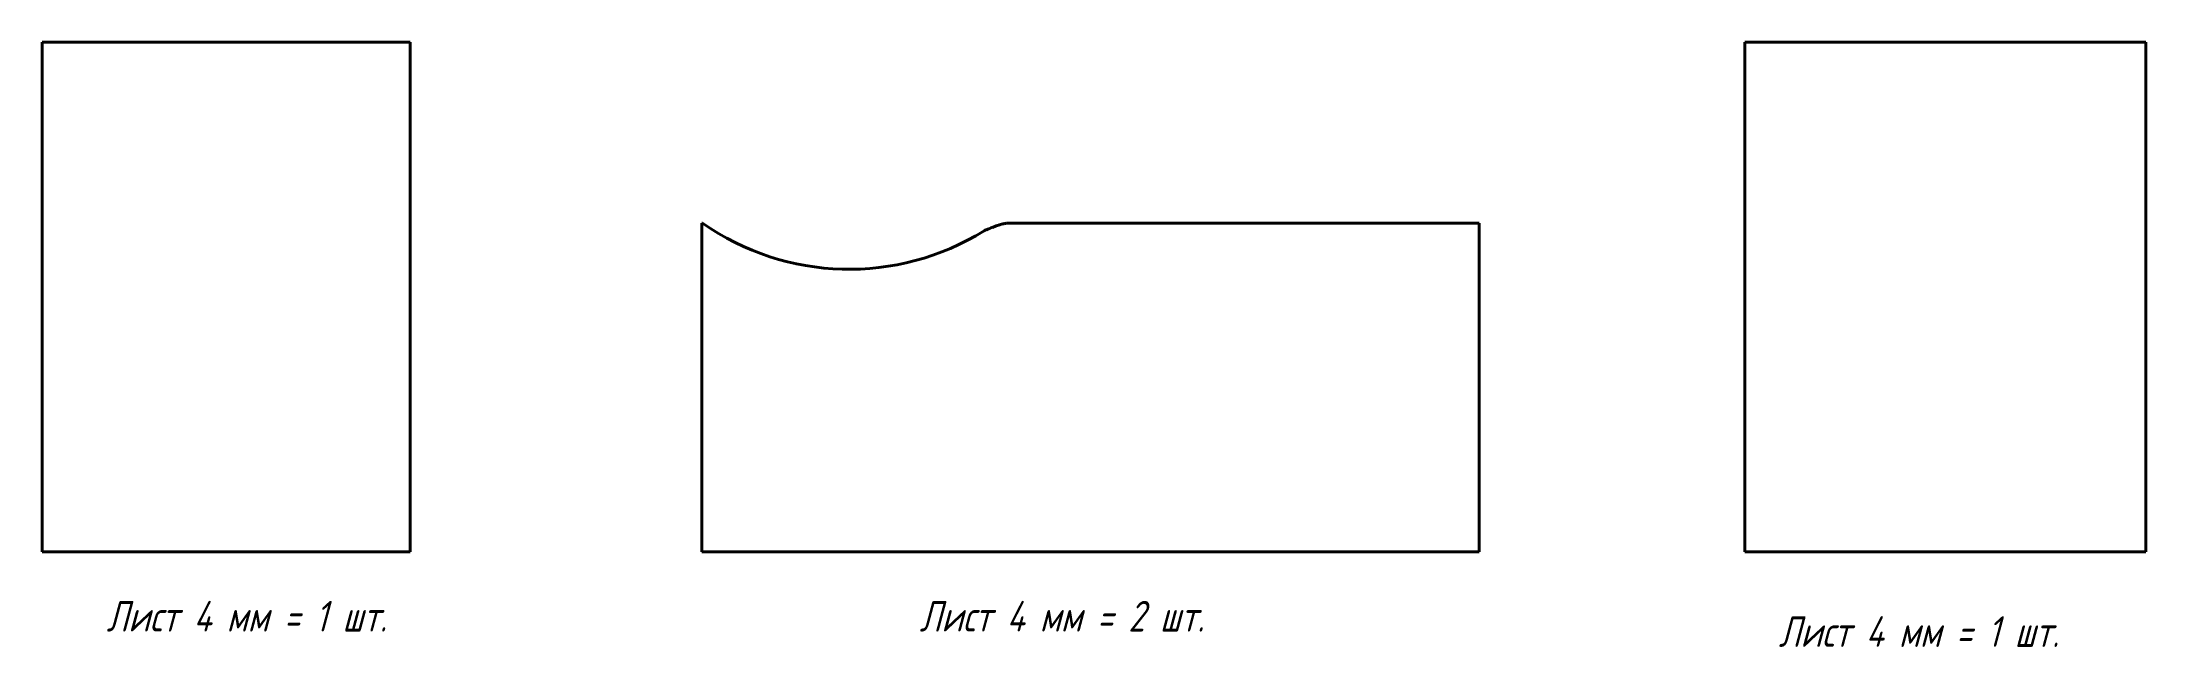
# Model space of a CAD drawing. Header units: millimetres. Extents: x 0 to 686, y -31 to 166.
import ezdxf

# ---------------------------------------------------------------- set-up
doc = ezdxf.new("R2010")
doc.units = ezdxf.units.MM
doc.linetypes.add('K5LT_BASIC', pattern=[0])
doc.styles.add('KTEXTSTYLE', font='GOST_AU.SHX', dxfattribs={"width": 0.96, "height": 5})

msp = doc.modelspace()

# ---------------------------------------------------------------- linework, layer by layer
at = {"color": 7, "linetype": 'K5LT_BASIC', "lineweight": 40, "true_color": 0xffffff}
for p, q in [((0, 166), (0, 0)), ((120, 166), (0, 166)), ((120, 0), (120, 166)), ((555, 166), (555, 0)), ((685.68, 166), (555, 166)), ((685.68, 166), (685.68, 0)), ((215, 0), (215, 107)), ((215, 107), (215.25, 107)), ((314.29, 107), (316.42, 107)), ((316.42, 107), (468.42, 107)), ((468.42, 0), (468.42, 107)), ((0, 0), (120, 0)), ((307, 0), (316.42, 0)), ((316.42, 0), (468.42, 0)), ((685.68, 0), (555, 0)), ((215, 0), (307, 0))]:
    msp.add_line(p, q, dxfattribs=at)
msp.add_arc((263, 175.5), 83.5, 235.12078, 301.79935, dxfattribs=at)
msp.add_open_spline([(307, 104.53), (307.14, 104.59), (307.42, 104.71), (308.17, 105.02), (309.1, 105.41), (310.24, 105.86), (311.04, 106.15), (311.63, 106.34), (312.12, 106.5), (312.62, 106.64), (313.12, 106.77), (313.51, 106.85), (313.89, 106.93), (314.16, 106.98), (314.29, 107)], degree=3, knots=[0, 0, 0, 0, 0.725032, 1.450064, 3.866838, 5.558579, 7.250321, 7.844031, 8.437741, 9.62516, 10.21887, 10.81258, 11.40629, 12, 12, 12, 12], dxfattribs=at)

# ---------------------------------------------------------------- texts
at = {"color": 7, "char_height": 10, "attachment_point": 1, "style": 'KTEXTSTYLE'}
for s, insert in [('\\H3.5;\\W0.965;\\Q15;\\Q15;\\H10.00;Лист 4 мм = 1 шт.', (21, -16)), ('\\H3.5;\\W0.965;\\Q15;\\Q15;\\H10.00;Лист 4 мм = 2 шт.', (286, -16)), ('\\H3.5;\\W0.965;\\Q15;\\Q15;\\H10.00;Лист 4 мм = 1 шт.', (566, -21))]:
    msp.add_mtext(s, dxfattribs=dict(at, insert=insert))

doc.saveas('drawing.dxf')
